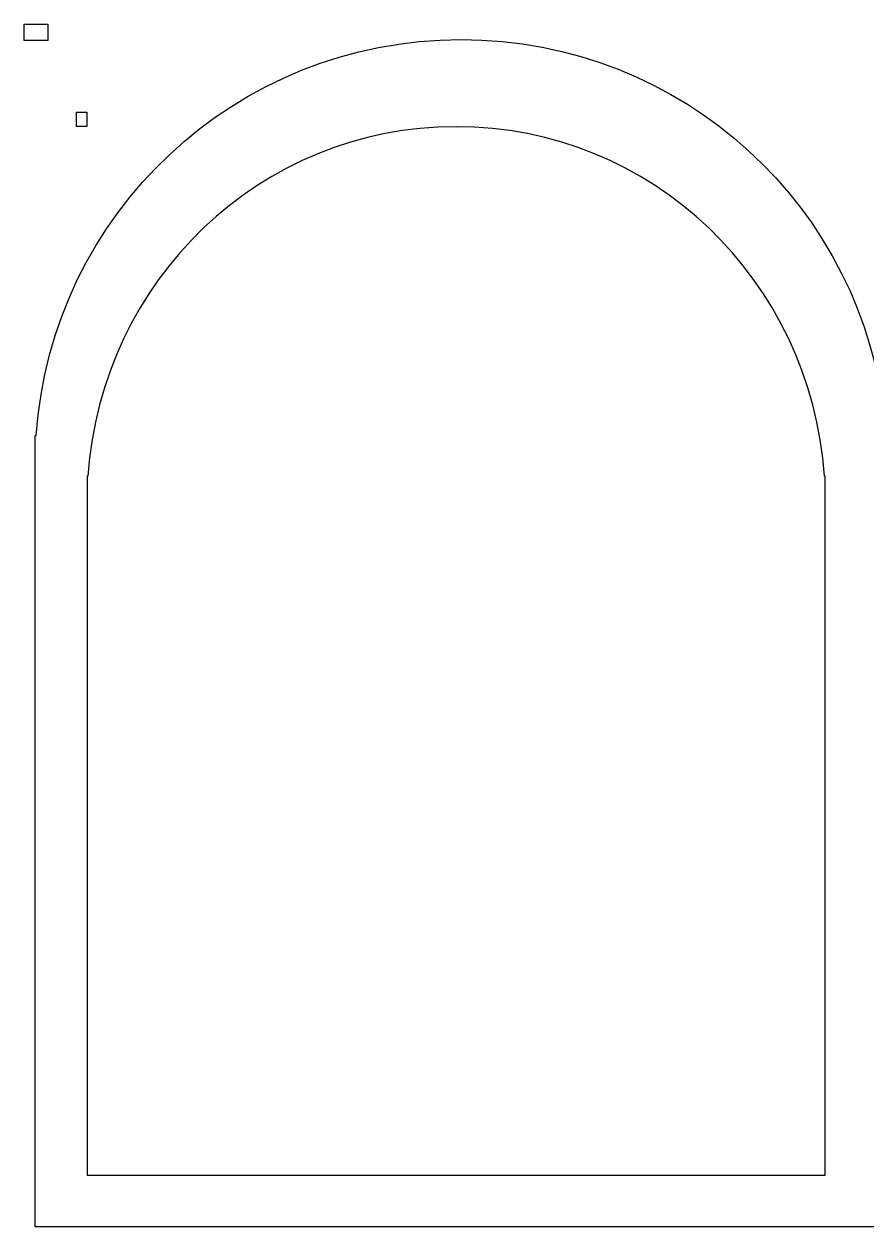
# Model space of a CAD drawing. Header units: centimetres. Extents: x -12.3 to 12.1, y -16.9 to 16.9.
# Drawn here: x -11.79 to -0.01, y -16.89 to -0.06 of the extents above; entities that cross this region are included whole.
import ezdxf

# ---------------------------------------------------------------- set-up
doc = ezdxf.new("R2010")
doc.units = ezdxf.units.CM
doc.header["$MEASUREMENT"] = 0
doc.header["$XCLIPFRAME"] = 0
doc.layers.add('Layer 1', color=7, linetype='Continuous')
picture_1 = doc.add_image_def('image8.jpg', size_in_pixel=(1710, 1195))
picture_2 = doc.add_image_def('image11.jpg', size_in_pixel=(743, 1055))

msp = doc.modelspace()

# ---------------------------------------------------------------- linework, layer by layer
at = {"layer": 'Layer 1', "lineweight": 25}
for points, knots in [([(-5.68327, -0.28138), (-8.8405, -0.28138), (-11.408, -2.71497), (-11.62151, -5.81613), (-11.62151, -5.81613), (-11.62151, -5.81613), (-11.63722, -5.81613), (-11.63722, -5.81613), (-11.63722, -5.81613), (-11.63722, -5.81613), (-11.63722, -16.88811), (-11.63722, -16.88811), (-11.63722, -16.88811), (-11.63722, -16.88811), (0.21198, -16.88811), (0.21198, -16.88811), (0.21198, -16.88811), (0.21198, -16.88811), (0.27068, -16.88811), (0.27068, -16.88811), (0.27068, -16.88811), (0.27068, -16.88811), (12.11988, -16.88811), (12.11988, -16.88811), (12.11988, -16.88811), (12.11988, -16.88811), (12.11988, -5.81613), (12.11988, -5.81613), (12.11988, -5.81613), (12.11988, -5.81613), (12.10417, -5.81613), (12.10417, -5.81613), (12.10417, -5.81613), (11.89065, -2.71496), (9.32316, -0.28138), (6.16593, -0.28138), (6.16593, -0.28138), (3.06202, -0.28138), (0.52932, -2.6329), (0.24174, -5.65904), (0.24174, -5.65904), (-0.0458, -2.63287), (-2.57933, -0.28138), (-5.68327, -0.28138)], [0, 0, 0, 0, 0.08333333, 0.08333333, 0.08333333, 0.08333333, 0.16666667, 0.16666667, 0.16666667, 0.16666667, 0.25, 0.25, 0.25, 0.25, 0.33333333, 0.33333333, 0.33333333, 0.33333333, 0.41666667, 0.41666667, 0.41666667, 0.41666667, 0.5, 0.5, 0.5, 0.5, 0.58333333, 0.58333333, 0.58333333, 0.58333333, 0.66666667, 0.66666667, 0.66666667, 0.66666667, 0.75, 0.75, 0.75, 0.75, 0.83333333, 0.83333333, 0.83333333, 0.83333333, 1, 1, 1, 1]), ([(-5.75234, -1.49851), (-3.01605, -1.49851), (-0.79045, -3.64787), (-0.6054, -6.38632), (-0.6054, -6.38632), (-0.6054, -6.38632), (-0.59248, -6.38632), (-0.59248, -6.38632), (-0.59248, -6.38632), (-0.59248, -6.38632), (-0.59248, -16.16375), (-0.59248, -16.16375), (-0.59248, -16.16375), (-0.59248, -16.16375), (-10.91219, -16.16375), (-10.91219, -16.16375), (-10.91219, -16.16375), (-10.91219, -16.16375), (-10.91219, -6.38632), (-10.91219, -6.38632), (-10.91219, -6.38632), (-10.91219, -6.38632), (-10.89928, -6.38632), (-10.89928, -6.38632), (-10.89928, -6.38632), (-10.71423, -3.64787), (-8.48863, -1.49851), (-5.75234, -1.49851)], [0, 0, 0, 0, 0.125, 0.125, 0.125, 0.125, 0.25, 0.25, 0.25, 0.25, 0.375, 0.375, 0.375, 0.375, 0.5, 0.5, 0.5, 0.5, 0.625, 0.625, 0.625, 0.625, 0.75, 0.75, 0.75, 0.75, 1, 1, 1, 1])]:
    msp.add_open_spline(points, degree=3, knots=knots, dxfattribs=at)

# ---------------------------------------------------------------- pictures from other files: only their frames are drawn
at = {"layer": 'Layer 1'}
image = msp.add_image(picture_1, insert=(-11.63722, -16.88811), size_in_units=(23.75, 16.59722), dxfattribs=at)
image.set_boundary_path([(-11.6372, -16.8881), (12.1199, -0.2814)])
image.dxf.flags = 3
image = msp.add_image(picture_2, insert=(-10.91219, -16.16375), size_in_units=(10.31944, 14.65278), dxfattribs=at)
image.set_boundary_path([(-10.9122, -16.1638), (-0.5925, -1.4985)])
image.dxf.flags = 3

doc.saveas('drawing.dxf')
